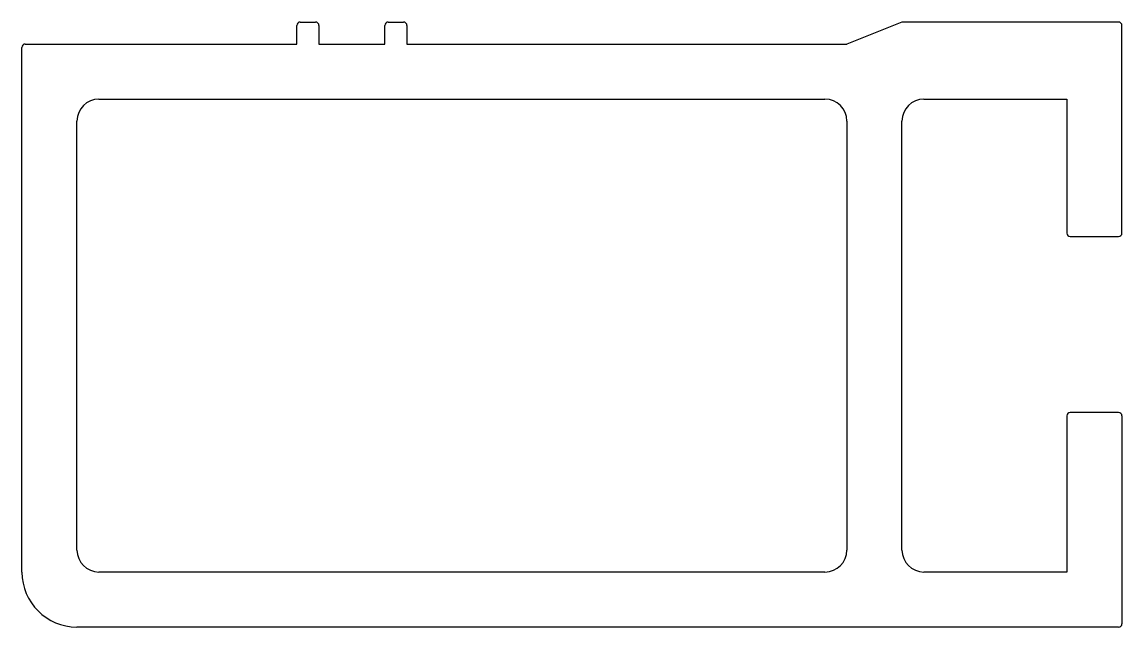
# Model space of a CAD drawing. Extents: x 2709 to 2809, y 1529 to 1584.
import ezdxf

# ---------------------------------------------------------------- set-up
doc = ezdxf.new("R2010")
doc.units = 0
doc.layers.get('0').update_dxf_attribs({"linetype": 'CONTINUOUS'})

msp = doc.modelspace()

# ---------------------------------------------------------------- linework, layer by layer
for p, q in [((2733.51, 1581.94), (2733.51, 1583.64)), ((2733.81, 1583.94), (2735.21, 1583.94)), ((2735.51, 1583.64), (2735.51, 1581.94)), ((2741.51, 1581.94), (2741.51, 1583.64)), ((2741.81, 1583.94), (2743.21, 1583.94)), ((2743.51, 1583.64), (2743.51, 1581.94)), ((2788.51, 1583.94), (2783.51, 1581.94)), ((2808.21, 1583.94), (2788.51, 1583.94)), ((2808.51, 1564.74), (2808.51, 1583.64)), ((2708.51, 1533.94), (2708.51, 1581.64)), ((2708.81, 1581.94), (2733.51, 1581.94)), ((2735.51, 1581.94), (2741.51, 1581.94)), ((2743.51, 1581.94), (2783.51, 1581.94)), ((2715.51, 1576.94), (2781.51, 1576.94)), ((2790.51, 1576.94), (2803.51, 1576.94)), ((2803.51, 1576.94), (2803.51, 1564.74)), ((2713.51, 1535.94), (2713.51, 1574.94)), ((2783.51, 1574.94), (2783.51, 1535.94)), ((2788.51, 1535.94), (2788.51, 1574.94)), ((2803.81, 1564.44), (2808.21, 1564.44)), ((2803.51, 1548.14), (2803.51, 1533.94)), ((2808.21, 1548.44), (2803.81, 1548.44)), ((2808.51, 1548.14), (2808.51, 1529.24)), ((2781.51, 1533.94), (2715.51, 1533.94)), ((2803.51, 1533.94), (2790.51, 1533.94)), ((2808.21, 1528.94), (2713.51, 1528.94))]:
    msp.add_line(p, q)
for centre, radius, start, end in [((2733.81, 1583.64), 0.3, 90, 180), ((2735.21, 1583.64), 0.3, 0, 90), ((2741.81, 1583.64), 0.3, 90, 180), ((2743.21, 1583.64), 0.3, 0, 90), ((2808.21, 1583.64), 0.3, 0, 90), ((2708.81, 1581.64), 0.3, 90, 180), ((2715.51, 1574.94), 2, 90, 180), ((2781.51, 1574.94), 2, 0, 90), ((2790.51, 1574.94), 2, 90, 180), ((2803.81, 1564.74), 0.3, 180, 270), ((2808.21, 1564.74), 0.3, 270, 0), ((2803.81, 1548.14), 0.3, 90, 180), ((2808.21, 1548.14), 0.3, 0, 90), ((2715.51, 1535.94), 2, 180, 270), ((2781.51, 1535.94), 2, 270, 0), ((2790.51, 1535.94), 2, 180, 270), ((2713.51, 1533.94), 5, 180, 270), ((2808.21, 1529.24), 0.3, 270, 0)]:
    msp.add_arc(centre, radius, start, end)

doc.saveas('drawing.dxf')
